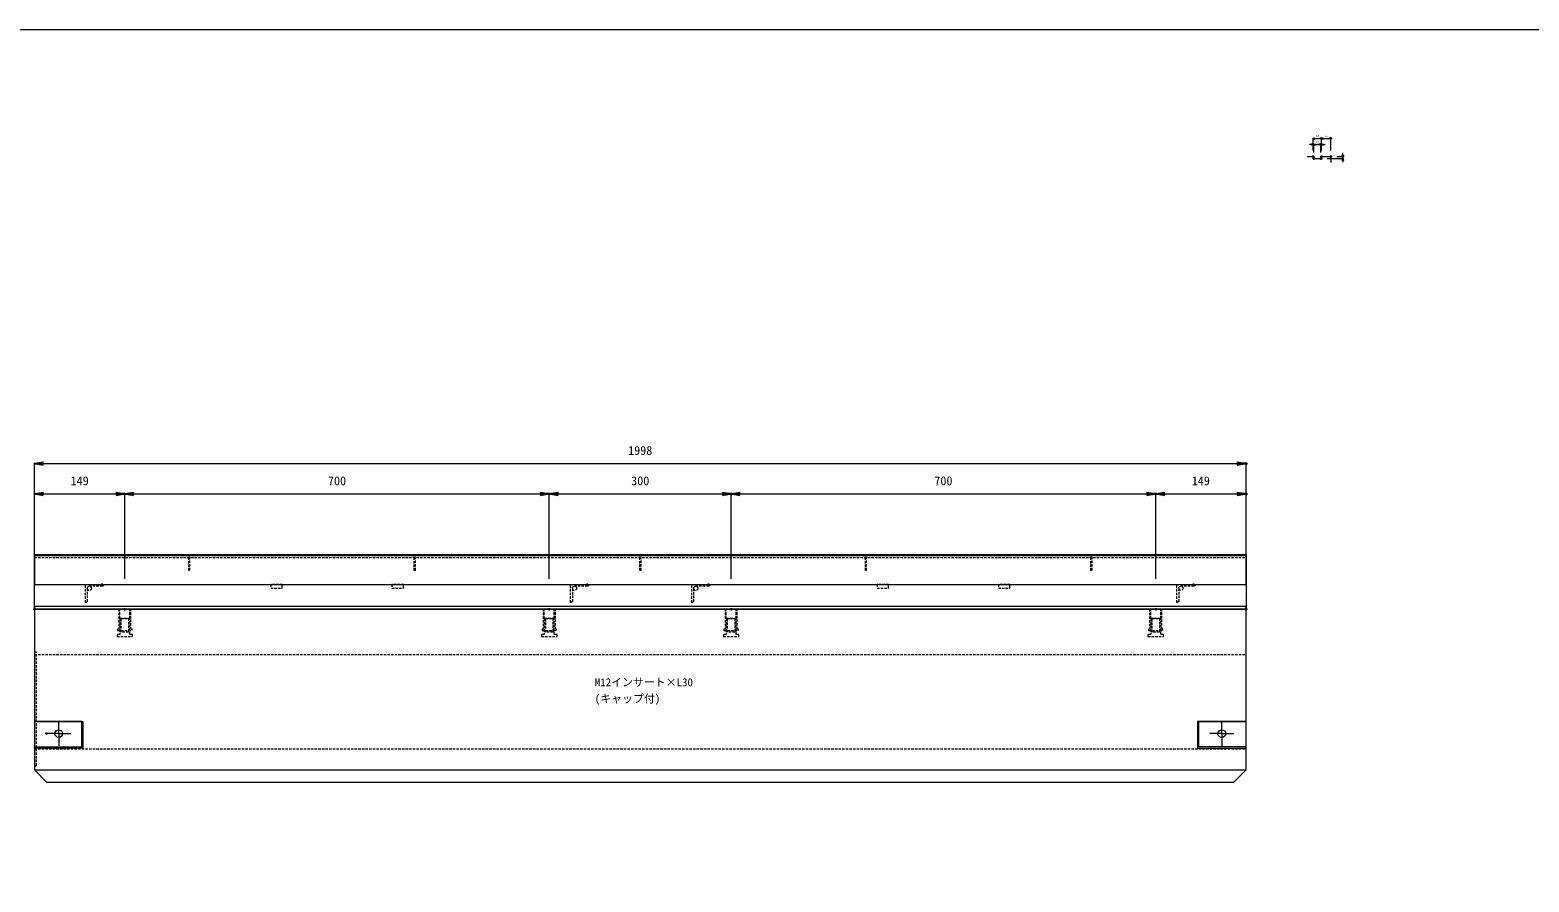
# Model space of a CAD drawing. Units: millimetres, scale not verified. Extents: x -7780 to 7780, y -1420 to 1420.
# Drawn here: x 1339 to 3811, y 15 to 1420 of the extents above; entities that cross this region are included whole.
import ezdxf
from ezdxf.enums import TextEntityAlignment as Align

# ---------------------------------------------------------------- set-up
doc = ezdxf.new("R2010")
doc.units = ezdxf.units.MM
doc.header["$LTSCALE"] = 8
doc.header["$PDMODE"] = 32
doc.header["$PDSIZE"] = 1.6
doc.linetypes.add('USER1', pattern=[0.75, 0.5, -0.25])
doc.layers.add('0-0_0', color=7, linetype='Continuous')
doc.layers.add('0-3_DEFPOINTS', color=7, linetype='Continuous')
for name, color, linetype, lineweight in [('0-1_TITLE', 7, 'Continuous', 18), ('0-2_SUNPO_S10', 3, 'Continuous', 18), ('0-4_KIJUN', 7, 'Continuous', 18), ('0-6_SUNPO_S2', 3, 'Continuous', 18), ('0-B_ANGLE', 4, 'Continuous', 18)]:
    doc.layers.add(name, color=color, linetype=linetype, lineweight=lineweight)
doc.styles.add('ＭＳ ゴシック', font='')
doc.styles.get('ＭＳ ゴシック').set_extended_font_data('MS Gothic')

# ---------------------------------------------------------------- blocks, each defined once
blk = doc.blocks.new('_OPEN')
at = {"layer": '0-0_0'}
blk.add_line((0, 0), (-1, 0), dxfattribs=at)
blk.add_lwpolyline([(-1, 0.1667), (0, 0), (-1, -0.1667)], dxfattribs=at)
blk = doc.blocks.new('D87')
at = {"layer": '0-3_DEFPOINTS'}
for p in [(11234.59, 2651.258), (11234.59, 2631.258), (11235.59, 2628.058)]:
    blk.add_point(p, dxfattribs=at)
at = {"layer": '0-6_SUNPO_S2'}
for p, q in [((11231.59, 2651.258), (11228.59, 2651.258)), ((11234.59, 2641.258), (11234.59, 2651.258)), ((11235.59, 2651.258), (11234.59, 2651.258)), ((11235.59, 2638.058), (11235.59, 2651.258)), ((11238.59, 2651.258), (11241.59, 2651.258))]:
    blk.add_line(p, q, dxfattribs=at)
at = {"layer": '0-6_SUNPO_S2', "xscale": 3, "yscale": 3}
blk.add_blockref('_OPEN', (11234.59, 2651.258), dxfattribs=at)
at = {"layer": '0-6_SUNPO_S2', "xscale": 3, "yscale": 3, "rotation": 180}
blk.add_blockref('_OPEN', (11235.59, 2651.258), dxfattribs=at)
at = {"layer": '0-6_SUNPO_S2', "color": 7, "style": 'ＭＳ ゴシック'}
blk.add_text('1', height=2.933, dxfattribs=at).set_placement((11234.09, 2653.258), align=Align.BOTTOM_LEFT)
blk = doc.blocks.new('D88')
at = {"layer": '0-3_DEFPOINTS'}
for p in [(11247.59, 2651.258), (11235.59, 2628.058), (11247.59, 2628.058)]:
    blk.add_point(p, dxfattribs=at)
at = {"layer": '0-6_SUNPO_S2'}
for p, q in [((11235.59, 2638.058), (11235.59, 2651.258)), ((11238.59, 2651.258), (11244.59, 2651.258)), ((11247.59, 2638.058), (11247.59, 2651.258))]:
    blk.add_line(p, q, dxfattribs=at)
at = {"layer": '0-6_SUNPO_S2', "xscale": 3, "yscale": 3, "rotation": 180}
blk.add_blockref('_OPEN', (11235.59, 2651.258), dxfattribs=at)
at = {"layer": '0-6_SUNPO_S2', "xscale": 3, "yscale": 3}
blk.add_blockref('_OPEN', (11247.59, 2651.258), dxfattribs=at)
at = {"layer": '0-6_SUNPO_S2', "color": 7, "style": 'ＭＳ ゴシック'}
blk.add_text('12', height=2.933, dxfattribs=at).set_placement((11239.59, 2653.258), align=Align.BOTTOM_LEFT)
blk = doc.blocks.new('D89')
at = {"layer": '0-3_DEFPOINTS'}
for p in [(11248.59, 2651.258), (11247.59, 2628.058), (11248.59, 2631.258)]:
    blk.add_point(p, dxfattribs=at)
at = {"layer": '0-6_SUNPO_S2'}
for p, q in [((11244.59, 2651.258), (11241.59, 2651.258)), ((11247.59, 2638.058), (11247.59, 2651.258)), ((11247.59, 2651.258), (11248.59, 2651.258)), ((11248.59, 2641.258), (11248.59, 2651.258)), ((11251.59, 2651.258), (11254.59, 2651.258))]:
    blk.add_line(p, q, dxfattribs=at)
at = {"layer": '0-6_SUNPO_S2', "xscale": 3, "yscale": 3}
blk.add_blockref('_OPEN', (11247.59, 2651.258), dxfattribs=at)
at = {"layer": '0-6_SUNPO_S2', "xscale": 3, "yscale": 3, "rotation": 180}
blk.add_blockref('_OPEN', (11248.59, 2651.258), dxfattribs=at)
at = {"layer": '0-6_SUNPO_S2', "color": 7, "style": 'ＭＳ ゴシック'}
blk.add_text('1', height=2.933, dxfattribs=at).set_placement((11247.09, 2653.258), align=Align.BOTTOM_LEFT)
blk = doc.blocks.new('D90')
at = {"layer": '0-3_DEFPOINTS'}
for p in [(11248.59, 2661.258), (11234.59, 2631.258), (11248.59, 2631.258)]:
    blk.add_point(p, dxfattribs=at)
at = {"layer": '0-6_SUNPO_S2'}
for p, q in [((11234.59, 2641.258), (11234.59, 2661.258)), ((11237.59, 2661.258), (11245.59, 2661.258)), ((11248.59, 2641.258), (11248.59, 2661.258))]:
    blk.add_line(p, q, dxfattribs=at)
at = {"layer": '0-6_SUNPO_S2', "xscale": 3, "yscale": 3, "rotation": 180}
blk.add_blockref('_OPEN', (11234.59, 2661.258), dxfattribs=at)
at = {"layer": '0-6_SUNPO_S2', "xscale": 3, "yscale": 3}
blk.add_blockref('_OPEN', (11248.59, 2661.258), dxfattribs=at)
at = {"layer": '0-6_SUNPO_S2', "color": 7, "style": 'ＭＳ ゴシック'}
blk.add_text('14', height=2.933, dxfattribs=at).set_placement((11239.59, 2663.258), align=Align.BOTTOM_LEFT)
blk = doc.blocks.new('D91')
at = {"layer": '0-3_DEFPOINTS'}
for p in [(11263.59, 2661.258), (11248.59, 2631.258), (11263.59, 2631.258)]:
    blk.add_point(p, dxfattribs=at)
at = {"layer": '0-6_SUNPO_S2'}
for p, q in [((11248.59, 2641.258), (11248.59, 2661.258)), ((11251.59, 2661.258), (11260.59, 2661.258)), ((11263.59, 2641.258), (11263.59, 2661.258))]:
    blk.add_line(p, q, dxfattribs=at)
at = {"layer": '0-6_SUNPO_S2', "xscale": 3, "yscale": 3, "rotation": 180}
blk.add_blockref('_OPEN', (11248.59, 2661.258), dxfattribs=at)
at = {"layer": '0-6_SUNPO_S2', "xscale": 3, "yscale": 3}
blk.add_blockref('_OPEN', (11263.59, 2661.258), dxfattribs=at)
at = {"layer": '0-6_SUNPO_S2', "color": 7, "style": 'ＭＳ ゴシック'}
blk.add_text('15', height=2.933, dxfattribs=at).set_placement((11254.09, 2663.258), align=Align.BOTTOM_LEFT)
blk = doc.blocks.new('D92')
at = {"layer": '0-3_DEFPOINTS'}
for p in [(11247.59, 2628.058), (11263.59, 2631.258), (11283.59, 2631.258)]:
    blk.add_point(p, dxfattribs=at)
at = {"layer": '0-6_SUNPO_S2'}
for p, q in [((11257.59, 2628.058), (11283.59, 2628.058)), ((11273.59, 2631.258), (11283.59, 2631.258)), ((11283.59, 2634.258), (11283.59, 2637.258)), ((11283.59, 2628.058), (11283.59, 2631.258)), ((11283.59, 2625.058), (11283.59, 2622.058))]:
    blk.add_line(p, q, dxfattribs=at)
at = {"layer": '0-6_SUNPO_S2', "xscale": 3, "yscale": 3}
for p, rotation in [((11283.59, 2631.258), 270), ((11283.59, 2628.058), 90)]:
    blk.add_blockref('_OPEN', p, dxfattribs=dict(at, rotation=rotation))
at = {"layer": '0-6_SUNPO_S2', "color": 7, "style": 'ＭＳ ゴシック'}
blk.add_text('3.2', height=2.933, rotation=90, dxfattribs=at).set_placement((11281.59, 2626.658), align=Align.BOTTOM_LEFT)
blk = doc.blocks.new('D102')
at = {"layer": '0-2_SUNPO_S10'}
for p, q in [((9076, 1885), (9026, 1885)), ((9026, 1695), (9026, 1870)), ((9096, 1680), (9026, 1680))]:
    blk.add_line(p, q, dxfattribs=at)
at = {"layer": '0-3_DEFPOINTS'}
for p in [(9026, 1885), (9126, 1885), (9146, 1680)]:
    blk.add_point(p, dxfattribs=at)
at = {"layer": '0-2_SUNPO_S10', "xscale": 15, "yscale": 15}
for p, rotation in [((9026, 1885), 90), ((9026, 1680), 270)]:
    blk.add_blockref('_OPEN', p, dxfattribs=dict(at, rotation=rotation))
at = {"layer": '0-2_SUNPO_S10', "color": 7, "style": 'ＭＳ ゴシック'}
blk.add_text('205', height=14.66, rotation=90, dxfattribs=at).set_placement((9016, 1767.5), align=Align.BOTTOM_LEFT)
blk = doc.blocks.new('W1-2_INST-C')
at = {"layer": '0-4_KIJUN', "linetype": 'USER1'}
for p, q in [((-8.225, -15), (-8.225, 0)), ((8.225, -15), (8.225, 0))]:
    blk.add_line(p, q, dxfattribs=at)
for points in [[(10, 0), (-10, 0), (-10, -33), (-12, -33), (-12, -35), (12, -35), (12, -33), (10, -33)], [(8.225, -15), (-8.225, -15), (-8.225, -41.5), (-12.75, -41.5), (-12.75, -45), (12.75, -45), (12.75, -41.5), (8.225, -41.5)], [(-6, -15), (6, -15), (6, -38), (-6, -38)]]:
    blk.add_lwpolyline(points, close=True, dxfattribs=at)
blk = doc.blocks.new('D104')
at = {"layer": '0-2_SUNPO_S10'}
for p, q in [((9126, 1935), (9126, 2075)), ((9141, 2075), (9260, 2075)), ((9275, 1935), (9275, 2075))]:
    blk.add_line(p, q, dxfattribs=at)
at = {"layer": '0-3_DEFPOINTS'}
for p in [(9275, 2075), (9126, 1885), (9275, 1885)]:
    blk.add_point(p, dxfattribs=at)
at = {"layer": '0-2_SUNPO_S10', "xscale": 15, "yscale": 15, "rotation": 180}
blk.add_blockref('_OPEN', (9126, 2075), dxfattribs=at)
at = {"layer": '0-2_SUNPO_S10', "xscale": 15, "yscale": 15}
blk.add_blockref('_OPEN', (9275, 2075), dxfattribs=at)
at = {"layer": '0-2_SUNPO_S10', "color": 7, "style": 'ＭＳ ゴシック'}
blk.add_text('149', height=14.66, dxfattribs=at).set_placement((9185.5, 2085), align=Align.BOTTOM_LEFT)
blk = doc.blocks.new('D105')
at = {"layer": '0-2_SUNPO_S10'}
for p, q in [((9275, 1935), (9275, 2075)), ((9290, 2075), (9960, 2075)), ((9975, 1935), (9975, 2075))]:
    blk.add_line(p, q, dxfattribs=at)
at = {"layer": '0-3_DEFPOINTS'}
for p in [(9975, 2075), (9275, 1885), (9975, 1885)]:
    blk.add_point(p, dxfattribs=at)
at = {"layer": '0-2_SUNPO_S10', "xscale": 15, "yscale": 15, "rotation": 180}
blk.add_blockref('_OPEN', (9275, 2075), dxfattribs=at)
at = {"layer": '0-2_SUNPO_S10', "xscale": 15, "yscale": 15}
blk.add_blockref('_OPEN', (9975, 2075), dxfattribs=at)
at = {"layer": '0-2_SUNPO_S10', "color": 7, "style": 'ＭＳ ゴシック'}
blk.add_text('700', height=14.66, dxfattribs=at).set_placement((9610, 2085), align=Align.BOTTOM_LEFT)
blk = doc.blocks.new('D106')
at = {"layer": '0-2_SUNPO_S10'}
for p, q in [((9975, 1935), (9975, 2075)), ((9990, 2075), (10260, 2075)), ((10275, 1935), (10275, 2075))]:
    blk.add_line(p, q, dxfattribs=at)
at = {"layer": '0-3_DEFPOINTS'}
for p in [(10275, 2075), (9975, 1885), (10275, 1885)]:
    blk.add_point(p, dxfattribs=at)
at = {"layer": '0-2_SUNPO_S10', "xscale": 15, "yscale": 15, "rotation": 180}
blk.add_blockref('_OPEN', (9975, 2075), dxfattribs=at)
at = {"layer": '0-2_SUNPO_S10', "xscale": 15, "yscale": 15}
blk.add_blockref('_OPEN', (10275, 2075), dxfattribs=at)
at = {"layer": '0-2_SUNPO_S10', "color": 7, "style": 'ＭＳ ゴシック'}
blk.add_text('300', height=14.66, dxfattribs=at).set_placement((10110, 2085), align=Align.BOTTOM_LEFT)
blk = doc.blocks.new('D107')
at = {"layer": '0-2_SUNPO_S10'}
for p, q in [((10275, 1935), (10275, 2075)), ((10290, 2075), (10960, 2075)), ((10975, 1935), (10975, 2075))]:
    blk.add_line(p, q, dxfattribs=at)
at = {"layer": '0-3_DEFPOINTS'}
for p in [(10975, 2075), (10275, 1885), (10975, 1885)]:
    blk.add_point(p, dxfattribs=at)
at = {"layer": '0-2_SUNPO_S10', "xscale": 15, "yscale": 15, "rotation": 180}
blk.add_blockref('_OPEN', (10275, 2075), dxfattribs=at)
at = {"layer": '0-2_SUNPO_S10', "xscale": 15, "yscale": 15}
blk.add_blockref('_OPEN', (10975, 2075), dxfattribs=at)
at = {"layer": '0-2_SUNPO_S10', "color": 7, "style": 'ＭＳ ゴシック'}
blk.add_text('700', height=14.66, dxfattribs=at).set_placement((10610, 2085), align=Align.BOTTOM_LEFT)
blk = doc.blocks.new('D108')
at = {"layer": '0-2_SUNPO_S10'}
for p, q in [((10975, 1935), (10975, 2075)), ((10990, 2075), (11109, 2075)), ((11124, 1935), (11124, 2075))]:
    blk.add_line(p, q, dxfattribs=at)
at = {"layer": '0-3_DEFPOINTS'}
for p in [(11124, 2075), (10975, 1885), (11124, 1885)]:
    blk.add_point(p, dxfattribs=at)
at = {"layer": '0-2_SUNPO_S10', "xscale": 15, "yscale": 15, "rotation": 180}
blk.add_blockref('_OPEN', (10975, 2075), dxfattribs=at)
at = {"layer": '0-2_SUNPO_S10', "xscale": 15, "yscale": 15}
blk.add_blockref('_OPEN', (11124, 2075), dxfattribs=at)
at = {"layer": '0-2_SUNPO_S10', "color": 7, "style": 'ＭＳ ゴシック'}
blk.add_text('149', height=14.66, dxfattribs=at).set_placement((11034.5, 2085), align=Align.BOTTOM_LEFT)
blk = doc.blocks.new('D109')
at = {"layer": '0-2_SUNPO_S10'}
for p, q in [((9126, 1935), (9126, 2125)), ((9141, 2125), (11109, 2125)), ((11124, 1935), (11124, 2125))]:
    blk.add_line(p, q, dxfattribs=at)
at = {"layer": '0-3_DEFPOINTS'}
for p in [(11124, 2125), (9126, 1885), (11124, 1885)]:
    blk.add_point(p, dxfattribs=at)
at = {"layer": '0-2_SUNPO_S10', "xscale": 15, "yscale": 15, "rotation": 180}
blk.add_blockref('_OPEN', (9126, 2125), dxfattribs=at)
at = {"layer": '0-2_SUNPO_S10', "xscale": 15, "yscale": 15}
blk.add_blockref('_OPEN', (11124, 2125), dxfattribs=at)
at = {"layer": '0-2_SUNPO_S10', "color": 7, "style": 'ＭＳ ゴシック'}
blk.add_text('1998', height=14.66, dxfattribs=at).set_placement((10105, 2135), align=Align.BOTTOM_LEFT)
blk = doc.blocks.new('A$C2B756076')
at = {"layer": '0-B_ANGLE', "color": 5, "linetype": 'USER1'}
blk.add_line((0, 85.5), (1998, 85.5), dxfattribs=at)
at = {"layer": '0-B_ANGLE', "linetype": 'USER1'}
for p, q in [((112, 38), (90.5, 38)), ((912, 38), (890.5, 38)), ((1112, 38), (1090.5, 38)), ((1912, 38), (1890.5, 38))]:
    blk.add_line(p, q, dxfattribs=at)
at = {"layer": '0-B_ANGLE'}
for points in [[(0, 0), (0, 90), (1998, 90), (1998, 0)], [(0, 0), (1998, 0), (1998, 4.5), (0, 4.5)]]:
    blk.add_lwpolyline(points, close=True, dxfattribs=at)
at = {"layer": '0-B_ANGLE', "color": 5}
blk.add_lwpolyline([(0, 88), (0, 41), (1998, 41), (1998, 88)], close=True, dxfattribs=at)
at = {"layer": '0-B_ANGLE', "color": 5, "linetype": 'USER1'}
for points in [[(253.75, 85.5), (253.75, 64.5), (256.25, 64.5), (256.25, 85.5)], [(625.75, 85.5), (625.75, 64.5), (628.25, 64.5), (628.25, 85.5)], [(997.75, 85.5), (997.75, 64.5), (1000.25, 64.5), (1000.25, 85.5)], [(1369.75, 85.5), (1369.75, 64.5), (1372.25, 64.5), (1372.25, 85.5)], [(1741.75, 85.5), (1741.75, 64.5), (1744.25, 64.5), (1744.25, 85.5)]]:
    blk.add_lwpolyline(points, close=True, dxfattribs=at)
at = {"layer": '0-B_ANGLE', "linetype": 'USER1'}
for points in [[(85, 11), (84, 11), (84, 41), (114, 41), (114, 40)], [(87, 34.5), (87, 13), (85, 11)], [(885, 11), (884, 11), (884, 41), (914, 41), (914, 40)], [(887, 34.5), (887, 13), (885, 11)], [(1085, 11), (1084, 11), (1084, 41), (1114, 41), (1114, 40)], [(1087, 34.5), (1087, 13), (1085, 11)], [(1885, 11), (1884, 11), (1884, 41), (1914, 41), (1914, 40)], [(1887, 34.5), (1887, 13), (1885, 11)]]:
    blk.add_lwpolyline(points, dxfattribs=at)
for points in [[(389.5, 41), (389.5, 35), (408.5, 35), (408.5, 41)], [(589.5, 41), (589.5, 35), (608.5, 35), (608.5, 41)], [(1389.5, 41), (1389.5, 35), (1408.5, 35), (1408.5, 41)], [(1589.5, 41), (1589.5, 35), (1608.5, 35), (1608.5, 41)]]:
    blk.add_lwpolyline(points, close=True, dxfattribs=at)
for centre, radius in [((90.5, 34.5), 3.5), ((112, 40), 2), ((890.5, 34.5), 3.5), ((912, 40), 2), ((1090.5, 34.5), 3.5), ((1112, 40), 2), ((1890.5, 34.5), 3.5), ((1912, 40), 2)]:
    blk.add_circle(centre, radius, dxfattribs=at)

msp = doc.modelspace()

# ---------------------------------------------------------------- linework, layer by layer
at = {"layer": '0-1_TITLE', "color": 2}
msp.add_lwpolyline([(0, -1420), (3890, -1420), (3890, 1420), (0, 1420)], close=True, dxfattribs=at)
at = {"layer": '0-4_KIJUN'}
for p, q in [((3483.59, 1211.258), (3483.59, 1201.258)), ((1386, 260), (1386, 280)), ((3304, 260), (3304, 280)), ((1386, 260), (1366, 260)), ((1386, 260), (1386, 240)), ((1386, 260), (1406, 260)), ((3304, 260), (3284, 260)), ((3304, 260), (3324, 260)), ((3304, 260), (3304, 240)), ((1346, 200), (3344, 200))]:
    msp.add_line(p, q, dxfattribs=at)
at = {"layer": '0-4_KIJUN', "linetype": 'USER1'}
for p, q in [((1346, 390.52), (3344, 390.52)), ((1346, 235), (3344, 235))]:
    msp.add_line(p, q, dxfattribs=at)
at = {"layer": '0-4_KIJUN'}
msp.add_lwpolyline([(3444.59, 1211.258), (3454.59, 1211.258), (3455.59, 1208.058), (3467.59, 1208.058), (3468.59, 1211.258), (3483.59, 1211.258)], dxfattribs=at)
for points in [[(1366, 180), (3324, 180), (3344, 200), (3344, 465), (1346, 465), (1346, 200)], [(1346, 280), (1426, 280), (1426, 236), (1346, 236), (1346, 238), (1424, 238), (1424, 280)], [(3344, 280), (3264, 280), (3264, 236), (3344, 236), (3344, 238), (3266, 238), (3266, 280)]]:
    msp.add_lwpolyline(points, close=True, dxfattribs=at)
at = {"layer": '0-4_KIJUN', "color": 3, "linetype": 'USER1'}
msp.add_lwpolyline([(1346, 206), (1349.2, 207), (1349.2, 394), (1346, 395)], close=True, dxfattribs=at)
at = {"layer": '0-4_KIJUN'}
for centre in [(1386, 260), (3304, 260)]:
    msp.add_circle(centre, 6.35, dxfattribs=at)

# ---------------------------------------------------------------- block references
at = {"layer": '0-2_SUNPO_S10'}
for name in ['D109', 'D104', 'D105', 'D106', 'D107', 'D108', 'D102']:
    msp.add_blockref(name, (-7780, -1420), dxfattribs=at)
at = {"layer": '0-4_KIJUN'}
for p in [(1495, 465), (2195, 465), (2495, 465), (3195, 465)]:
    msp.add_blockref('W1-2_INST-C', p, dxfattribs=at)
at = {"layer": '0-6_SUNPO_S2'}
for name in ['D87', 'D90', 'D88', 'D89', 'D91', 'D92']:
    msp.add_blockref(name, (-7780, -1420), dxfattribs=at)
at = {"layer": '0-B_ANGLE'}
msp.add_blockref('A$C2B756076', (1346, 465), dxfattribs=at)

# ---------------------------------------------------------------- texts
at = {"layer": '0-2_SUNPO_S10', "color": 7, "style": 'ＭＳ ゴシック'}
for s, p in [('M12インサート×L30', (2270, 334)), ('(キャップ付)', (2270, 307))]:
    msp.add_text(s, height=13.2, dxfattribs=at).set_placement(p, align=Align.BOTTOM_LEFT)

doc.saveas('drawing.dxf')
